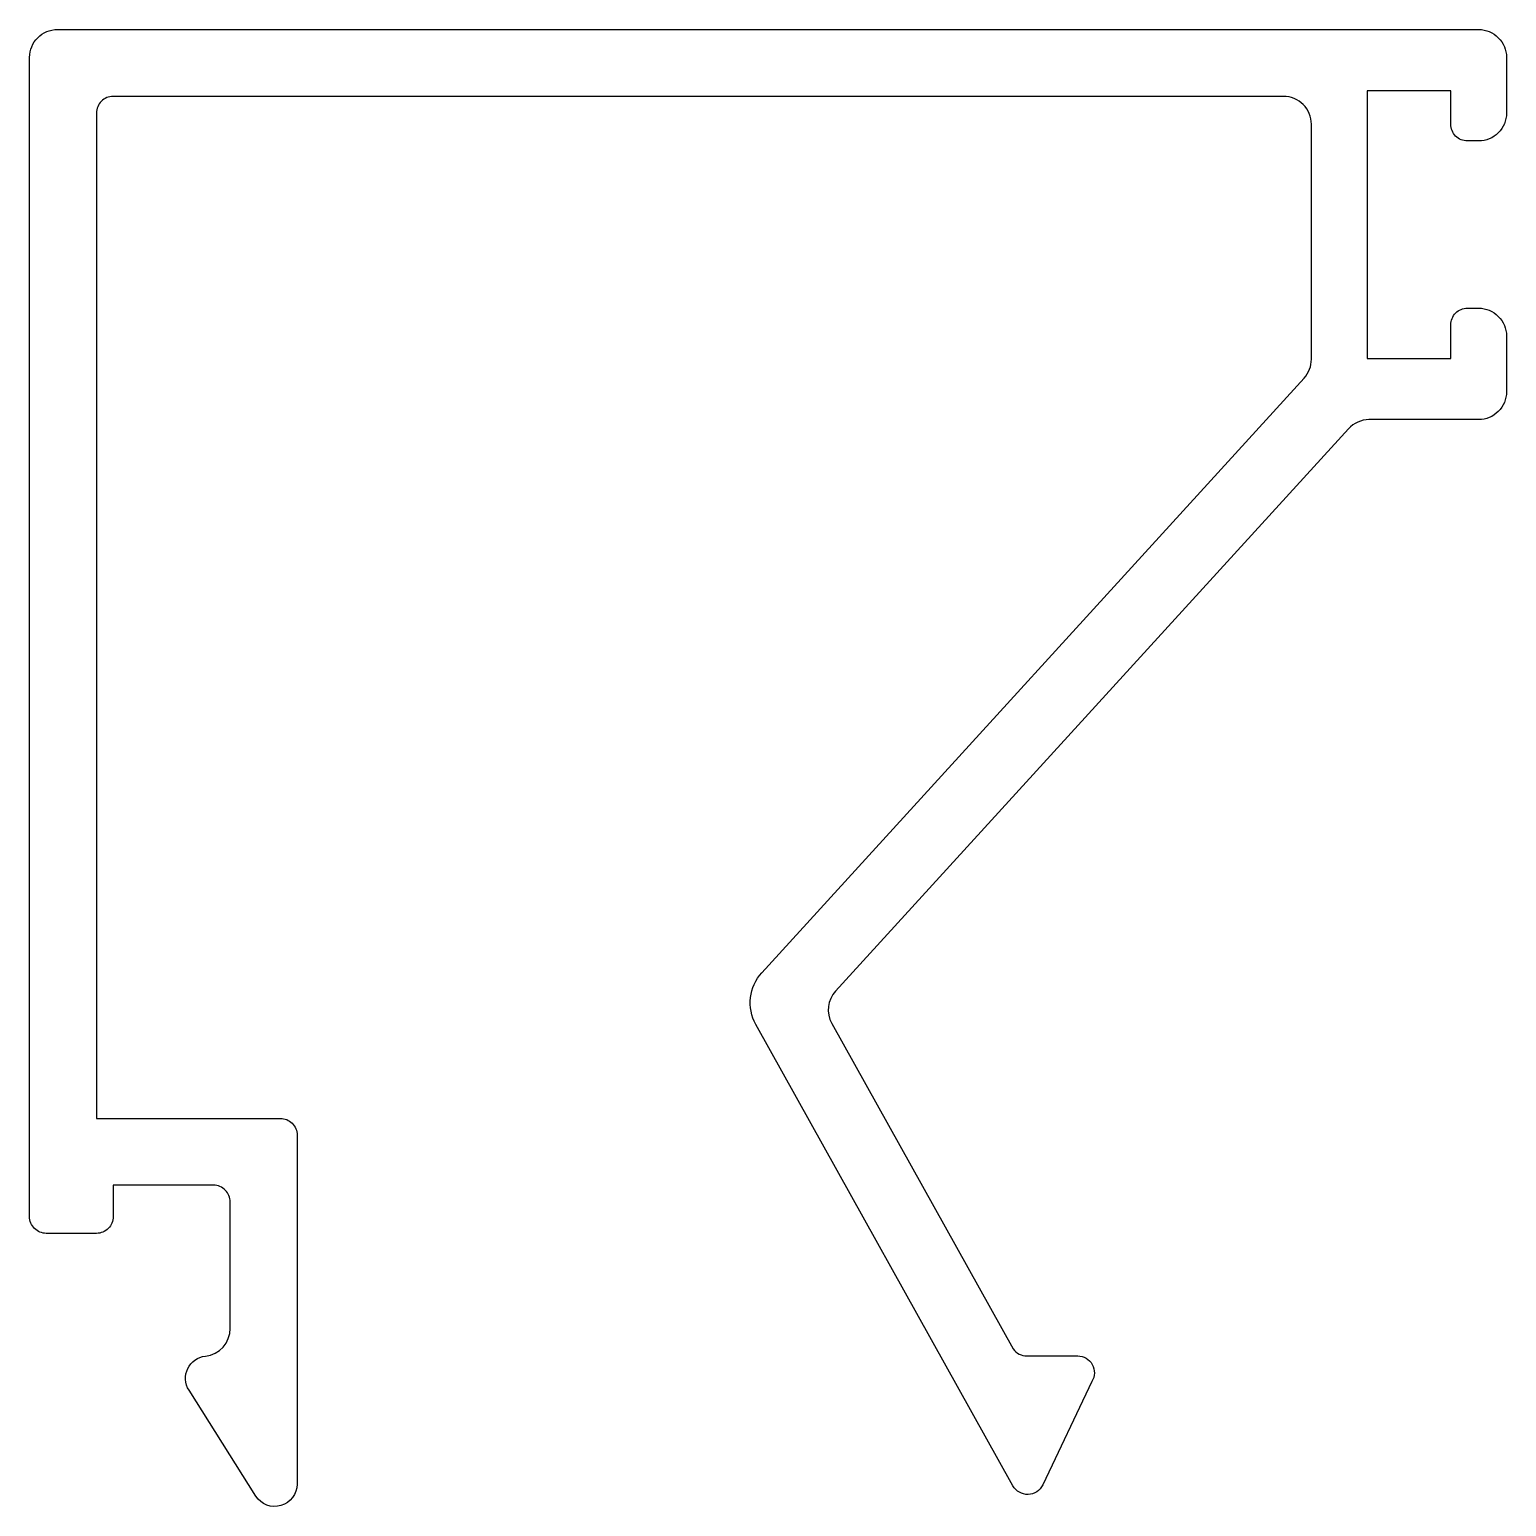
# Model space of a CAD drawing. Extents: x 169.1 to 195.6, y 220.2 to 246.7.
import ezdxf

# ---------------------------------------------------------------- set-up
doc = ezdxf.new("R2010")
doc.units = 0
doc.layers.get('0').update_dxf_attribs({"linetype": 'CONTINUOUS'})

msp = doc.modelspace()

# ---------------------------------------------------------------- linework, layer by layer
msp.add_lwpolyline([(182.272, 229.827), (192.002, 240.497, 0.186972), (192.133, 240.834), (192.133, 245.05, 0.414214), (191.633, 245.55), (170.633, 245.55, 0.414214), (170.333, 245.25), (170.333, 227.213), (173.633, 227.213, -0.414214), (173.933, 226.913), (173.933, 220.65, -0.75167), (173.194, 220.436), (171.994, 222.336, -0.553718), (172.288, 222.947, 0.381966), (172.733, 223.444), (172.733, 225.713, 0.414214), (172.433, 226.013), (170.633, 226.013), (170.633, 225.45, -0.414214), (170.333, 225.15), (169.433, 225.15, -0.414214), (169.133, 225.45), (169.133, 246.25, -0.414214), (169.633, 246.75), (195.133, 246.75, -0.414214), (195.633, 246.25), (195.633, 245.25, -0.414214), (195.133, 244.75), (194.933, 244.75, -0.414214), (194.633, 245.05), (194.633, 245.65), (193.133, 245.65), (193.133, 240.85), (194.633, 240.85), (194.633, 241.45, -0.414214), (194.933, 241.75), (195.133, 241.75, -0.414214), (195.633, 241.25), (195.633, 240.25, -0.414214), (195.133, 239.75), (193.165, 239.75, 0.210907), (192.796, 239.586), (183.595, 229.497, 0.322482), (183.528, 228.916), (186.783, 223.075, 0.242145), (187.027, 222.95), (187.939, 222.95, -0.587079), (188.194, 222.492), (187.311, 220.636, -0.609337), (186.778, 220.619), (182.164, 228.898, -0.322482)], format="xyb", close=True)

doc.saveas('drawing.dxf')
